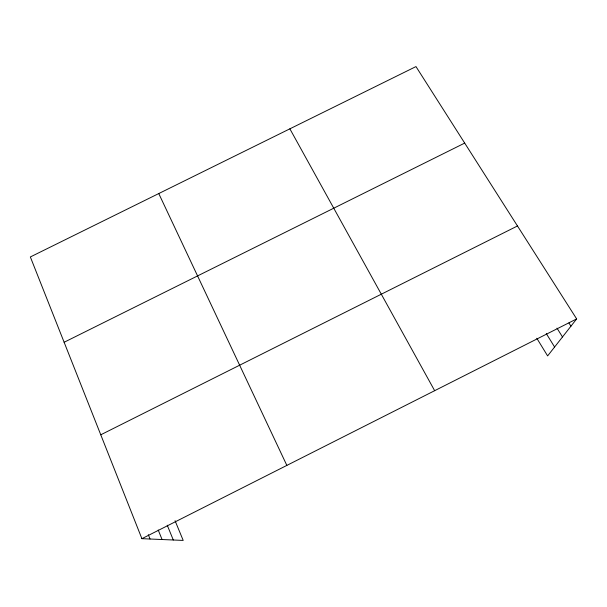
<?xml version="1.0" encoding="UTF-8"?>
<svg xmlns="http://www.w3.org/2000/svg" width="607" height="607" viewBox="0 0 607 607"><rect width="100%" height="100%" fill="white"/><g stroke="black" fill="none" stroke-linecap="round" stroke-linejoin="round"><path stroke-width="0.91" d="M175.066 520.73L183.2 540.42L141.901 538.675L30.35 256.951L415.977 66.58L576.65 318.91L547.628 355.907L536.8 338.251M141.901 538.675L576.65 318.91M100.77 434.794L517.475 225.971M64.13 342.265L464.696 143.093M568.934 323L570.944 326.187M556.983 328.129L562.492 336.953M546.3 333.6L554.601 347.014M289.873 128.836L434.658 390.688M158.768 193.557L286.853 465.402M167.244 525.207L173.291 540.002M158.215 530.01L162.069 539.524M148.313 534.699L150.035 539.016"/></g></svg>
